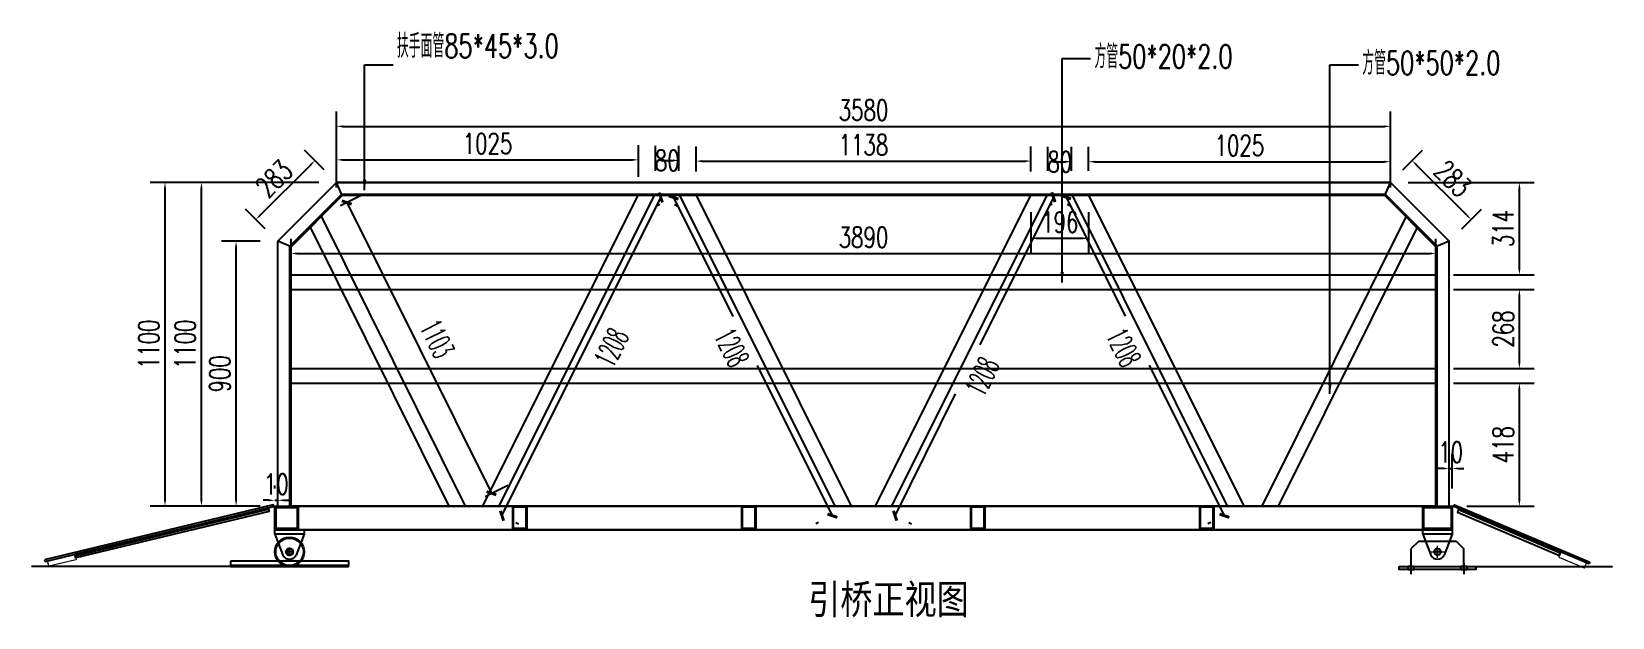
# Model space of a CAD drawing. Header units: millimetres. Extents: x -1612139 to -1305911, y 1242553 to 1536160.
# Drawn here: x -1552195 to -1546824, y 1246907 to 1248897 of the extents above; entities that cross this region are included whole.
import ezdxf

# ---------------------------------------------------------------- set-up
doc = ezdxf.new("R2010")
doc.units = ezdxf.units.MM
doc.header["$LTSCALE"] = 1000
for name, pattern in [('ACAD_ISO03W100', [30, 12, -18]), ('CENTER2', [28.575, 19.05, -3.175, 3.175, -3.175]), ('DASHED2', [0.375, 0.25, -0.125])]:
    doc.linetypes.add(name, pattern=pattern)
doc.layers.get('0').update_dxf_attribs({"linetype": 'CONTINUOUS'})
doc.layers.get('DEFPOINTS').update_dxf_attribs({"linetype": 'CONTINUOUS'})
doc.layers.add('0 [HR] Dim', color=6, linetype='CONTINUOUS', lineweight=13)
doc.layers.add('PUB_DIM', color=3, linetype='CONTINUOUS')
doc.styles.add('-宋体', font='', dxfattribs={"width": 0.8})
doc.styles.add('_TCH_DIM_T3', font='SIMPLEX.shx', dxfattribs={"width": 0.494118, "bigfont": 'GBCBIG.shx'})
doc.styles.add('AIRAL', font='arial.ttf')
doc.styles.add('STANDARD_T3', font='simplex.shx', dxfattribs={"width": 0.7, "bigfont": 'gbcbig.shx'})
doc.styles.get('-宋体').set_extended_font_data('SimSun')
doc.dimstyles.new('03', dxfattribs={"dimscale": 30, "dimtxt": 2.5, "dimasz": 1.2, "dimexe": 1, "dimexo": 1.5, "dimgap": 0.5, "dimtad": 1, "dimdec": 0, "dimzin": 1, "dimdsep": 46, "dimtxsty": 'AIRAL', "dimcen": 1.5, "dimclrd": 256, "dimclre": 256, "dimclrt": 7, "dimadec": 0, "dimazin": 0, "dimtfac": 1, "dimtdec": 0, "dimtix": 1, "dimtmove": 0, "dimatfit": 0, "dimfxl": 0, "dimlwd": -1, "dimlwe": -1, "dimarcsym": 0})
doc.dimstyles.new('_TCH_ARCH&&25', dxfattribs={"dimtxt": 74.375, "dimasz": 25, "dimexe": 62.5, "dimexo": 75, "dimgap": 31.5625, "dimtad": 1, "dimdec": 0, "dimzin": 0, "dimdsep": 46, "dimtxsty": '_TCH_DIM_T3', "dimblk": 'ARCHTICK', "dimcen": 0.09, "dimclrt": 7, "dimazin": 2, "dimtfac": 1, "dimtdec": 0, "dimtix": 1, "dimtmove": 2, "dimatfit": 3, "dimfxl": 0, "dimtolj": 1, "dimtzin": 0, "dimarcsym": 0})
doc.dimstyles.new('W&&20', dxfattribs={"dimtxt": 70, "dimasz": 20, "dimexe": 50, "dimexo": 60, "dimgap": 20, "dimtad": 1, "dimdec": 0, "dimzin": 0, "dimdsep": 46, "dimtxsty": 'STANDARD_T3', "dimcen": 0.09, "dimclrd": 1, "dimclre": 1, "dimclrt": 7, "dimazin": 2, "dimtfac": 1, "dimtdec": 0, "dimtix": 1, "dimtmove": 2, "dimatfit": 3, "dimfxl": 0, "dimtolj": 1, "dimtzin": 0, "dimarcsym": 0})

# ---------------------------------------------------------------- blocks, each defined once
blk = doc.blocks.new('滚轮支架 -left')
for p, q in [((-50, 10), (-22.4, 81)), ((50, 10), (22.4, 81))]:
    blk.add_line(p, q)
at = {"color": 3, "linetype": 'CENTER2'}
for p, q in [((-15, 70), (15, 70)), ((0, 85), (0, 55))]:
    blk.add_line(p, q, dxfattribs=at)
blk.add_lwpolyline([(-50, 10), (50, 10), (50, -5), (-50, -5)], close=True)
blk.add_circle((0, 70), 11)
blk.add_arc((0, 70), 25, 26.1956, 153.8044)
blk = doc.blocks.new('滚轮')
for radius in [50, 47, 12.2, 10.3]:
    blk.add_circle((0, 0), radius)
blk = doc.blocks.new('Hole -side1')
at = {"color": 3, "linetype": 'CENTER2'}
blk.add_line((-12.9, 0), (26.4, 0), dxfattribs=at)
at = {"linetype": 'DASHED2'}
blk.add_lwpolyline([(0, -11), (10, -11), (10, 11), (0, 11)], close=True, dxfattribs=at)
blk = doc.blocks.new('*D65')
at = {"color": 1, "lineweight": -2, "transparency": 16777216}
for p, q in [((-1551418.5, 1248184.5), (-1551550.2, 1248184.5)), ((-1551500.2, 1247304.5), (-1551500.2, 1248164.5)), ((-1551418.5, 1247284.5), (-1551550.2, 1247284.5))]:
    blk.add_line(p, q, dxfattribs=at)
at = {"color": 1, "transparency": 16777216}
for points in [[(-1551503.5, 1248164.5), (-1551496.8, 1248164.5), (-1551500.2, 1248184.5)], [(-1551503.5, 1247304.5), (-1551496.8, 1247304.5), (-1551500.2, 1247284.5)]]:
    blk.add_solid(points, dxfattribs=at)
at = {"layer": 'DEFPOINTS', "color": 0, "transparency": 16777216}
for p in [(-1551500.2, 1248184.5), (-1551358.5, 1248184.5), (-1551358.5, 1247284.5)]:
    blk.add_point(p, dxfattribs=at)
at = {"color": 7, "transparency": 16777216, "insert": (-1551555.2, 1247734.5), "char_height": 70, "attachment_point": 5, "rotation": 90, "style": 'STANDARD_T3'}
blk.add_mtext('\\A1;900', dxfattribs=at)
blk = doc.blocks.new('*D66')
at = {"color": 1, "lineweight": -2, "transparency": 16777216}
for p, q in [((-1551418.4, 1248272.7), (-1551246.7, 1248444.4)), ((-1551200.9, 1248426.9), (-1551267.9, 1248493.9)), ((-1551400.9, 1248226.9), (-1551467.9, 1248293.9))]:
    blk.add_line(p, q, dxfattribs=at)
at = {"color": 1, "transparency": 16777216}
for points in [[(-1551249.1, 1248446.8), (-1551244.4, 1248442.1), (-1551232.6, 1248458.6)], [(-1551420.8, 1248275.1), (-1551416.1, 1248270.3), (-1551432.6, 1248258.6)]]:
    blk.add_solid(points, dxfattribs=at)
at = {"layer": 'DEFPOINTS', "color": 0, "transparency": 16777216}
for p in [(-1551232.6, 1248458.6), (-1551158.5, 1248384.5), (-1551358.5, 1248184.5)]:
    blk.add_point(p, dxfattribs=at)
at = {"color": 7, "transparency": 16777216, "insert": (-1551371.5, 1248397.4), "char_height": 70, "attachment_point": 5, "rotation": 45, "style": 'STANDARD_T3'}
blk.add_mtext('\\A1;283', dxfattribs=at)
blk = doc.blocks.new('*D67')
at = {"color": 1, "lineweight": -2, "transparency": 16777216}
for p, q in [((-1547536.1, 1248426.9), (-1547469, 1248493.9)), ((-1547318.5, 1248272.7), (-1547490.3, 1248444.4)), ((-1547336.1, 1248226.9), (-1547269, 1248293.9))]:
    blk.add_line(p, q, dxfattribs=at)
at = {"color": 1, "transparency": 16777216}
for points in [[(-1547487.9, 1248446.8), (-1547492.6, 1248442.1), (-1547504.4, 1248458.6)], [(-1547316.2, 1248275.1), (-1547320.9, 1248270.3), (-1547304.4, 1248258.6)]]:
    blk.add_solid(points, dxfattribs=at)
at = {"layer": 'DEFPOINTS', "color": 0, "transparency": 16777216}
for p in [(-1547504.4, 1248458.6), (-1547578.5, 1248384.5), (-1547378.5, 1248184.5)]:
    blk.add_point(p, dxfattribs=at)
at = {"color": 7, "transparency": 16777216, "insert": (-1547365.5, 1248397.4), "char_height": 70, "attachment_point": 5, "rotation": 315, "style": 'STANDARD_T3'}
blk.add_mtext('\\A1;283', dxfattribs=at)
blk = doc.blocks.new('*D46')
at = {"color": 1, "lineweight": -2, "transparency": 16777216}
for p, q in [((-1551158.5, 1248366.7), (-1551158.5, 1248624.9)), ((-1547578.5, 1248366.7), (-1547578.5, 1248624.9)), ((-1551138.5, 1248574.9), (-1547598.5, 1248574.9))]:
    blk.add_line(p, q, dxfattribs=at)
at = {"color": 1, "transparency": 16777216}
for points in [[(-1551138.5, 1248578.2), (-1551138.5, 1248571.5), (-1551158.5, 1248574.9)], [(-1547598.5, 1248578.2), (-1547598.5, 1248571.5), (-1547578.5, 1248574.9)]]:
    blk.add_solid(points, dxfattribs=at)
at = {"layer": 'DEFPOINTS', "color": 0, "transparency": 16777216}
for p in [(-1547578.5, 1248574.9), (-1551158.5, 1248306.7), (-1547578.5, 1248306.7)]:
    blk.add_point(p, dxfattribs=at)
at = {"color": 7, "transparency": 16777216, "insert": (-1549368.5, 1248629.9), "char_height": 70, "attachment_point": 5, "style": 'STANDARD_T3'}
blk.add_mtext('\\A1;3580', dxfattribs=at)
blk = doc.blocks.new('*D68')
at = {"color": 1, "lineweight": -2, "transparency": 16777216}
for p, q in [((-1551218.5, 1248384.5), (-1551791.6, 1248384.5)), ((-1551741.6, 1247304.5), (-1551741.6, 1248364.5)), ((-1551428.5, 1247284.5), (-1551791.6, 1247284.5))]:
    blk.add_line(p, q, dxfattribs=at)
at = {"color": 1, "transparency": 16777216}
for points in [[(-1551744.9, 1248364.5), (-1551738.3, 1248364.5), (-1551741.6, 1248384.5)], [(-1551744.9, 1247304.5), (-1551738.3, 1247304.5), (-1551741.6, 1247284.5)]]:
    blk.add_solid(points, dxfattribs=at)
at = {"layer": 'DEFPOINTS', "color": 0, "transparency": 16777216}
for p in [(-1551741.6, 1248384.5), (-1551158.5, 1248384.5), (-1551368.5, 1247284.5)]:
    blk.add_point(p, dxfattribs=at)
at = {"color": 7, "transparency": 16777216, "insert": (-1551796.6, 1247834.5), "char_height": 70, "attachment_point": 5, "rotation": 90, "style": 'STANDARD_T3'}
blk.add_mtext('\\A1;1100', dxfattribs=at)
blk = doc.blocks.new('*D69')
at = {"color": 1, "lineweight": -2, "transparency": 16777216}
for p, q in [((-1551368.5, 1247344.5), (-1551368.5, 1247354.6)), ((-1551358.5, 1247344.5), (-1551358.5, 1247354.6)), ((-1551388.5, 1247304.6), (-1551408.5, 1247304.6)), ((-1551368.5, 1247304.6), (-1551358.5, 1247304.6)), ((-1551338.5, 1247304.6), (-1551318.5, 1247304.6))]:
    blk.add_line(p, q, dxfattribs=at)
at = {"color": 1, "transparency": 16777216}
for points in [[(-1551388.5, 1247307.9), (-1551388.5, 1247301.2), (-1551368.5, 1247304.6)], [(-1551338.5, 1247307.9), (-1551338.5, 1247301.2), (-1551358.5, 1247304.6)]]:
    blk.add_solid(points, dxfattribs=at)
at = {"layer": 'DEFPOINTS', "color": 0, "transparency": 16777216}
for p in [(-1551368.5, 1247284.5), (-1551358.5, 1247304.6), (-1551358.5, 1247284.5)]:
    blk.add_point(p, dxfattribs=at)
at = {"color": 7, "transparency": 16777216, "insert": (-1551363.5, 1247359.6), "char_height": 70, "attachment_point": 5, "style": 'STANDARD_T3'}
blk.add_mtext('\\A1;10', dxfattribs=at)
blk = doc.blocks.new('*D70')
at = {"color": 1, "lineweight": -2, "transparency": 16777216}
for p, q in [((-1547378.5, 1247444.5), (-1547378.5, 1247462.7)), ((-1547368.5, 1247344.5), (-1547368.5, 1247462.7)), ((-1547398.5, 1247412.7), (-1547418.5, 1247412.7)), ((-1547378.5, 1247412.7), (-1547368.5, 1247412.7)), ((-1547348.5, 1247412.7), (-1547328.5, 1247412.7))]:
    blk.add_line(p, q, dxfattribs=at)
at = {"color": 1, "transparency": 16777216}
for points in [[(-1547398.5, 1247416), (-1547398.5, 1247409.3), (-1547378.5, 1247412.7)], [(-1547348.5, 1247416), (-1547348.5, 1247409.3), (-1547368.5, 1247412.7)]]:
    blk.add_solid(points, dxfattribs=at)
at = {"layer": 'DEFPOINTS', "color": 0, "transparency": 16777216}
for p in [(-1547378.5, 1247384.5), (-1547368.5, 1247412.7), (-1547368.5, 1247284.5)]:
    blk.add_point(p, dxfattribs=at)
at = {"color": 7, "transparency": 16777216, "insert": (-1547373.5, 1247467.7), "char_height": 70, "attachment_point": 5, "style": 'STANDARD_T3'}
blk.add_mtext('\\A1;10', dxfattribs=at)
blk = doc.blocks.new('*D71')
at = {"color": 1, "lineweight": -2, "transparency": 16777216}
for p, q in [((-1547363.5, 1247702.5), (-1547090.3, 1247702.5)), ((-1547140.3, 1247304.5), (-1547140.3, 1247682.5)), ((-1547318.5, 1247284.5), (-1547090.3, 1247284.5))]:
    blk.add_line(p, q, dxfattribs=at)
at = {"color": 1, "transparency": 16777216}
for points in [[(-1547143.6, 1247682.5), (-1547137, 1247682.5), (-1547140.3, 1247702.5)], [(-1547143.6, 1247304.5), (-1547137, 1247304.5), (-1547140.3, 1247284.5)]]:
    blk.add_solid(points, dxfattribs=at)
at = {"layer": 'DEFPOINTS', "color": 0, "transparency": 16777216}
for p in [(-1547423.5, 1247702.5), (-1547140.3, 1247702.5), (-1547378.5, 1247284.5)]:
    blk.add_point(p, dxfattribs=at)
at = {"color": 7, "transparency": 16777216, "insert": (-1547195.3, 1247493.5), "char_height": 70, "attachment_point": 5, "rotation": 90, "style": 'STANDARD_T3'}
blk.add_mtext('\\A1;418', dxfattribs=at)
blk = doc.blocks.new('*D72')
at = {"color": 1, "lineweight": -2, "transparency": 16777216}
for p, q in [((-1547363.5, 1248020.5), (-1547090.3, 1248020.5)), ((-1547140.3, 1247772.5), (-1547140.3, 1248000.5)), ((-1547363.5, 1247752.5), (-1547090.3, 1247752.5))]:
    blk.add_line(p, q, dxfattribs=at)
at = {"color": 1, "transparency": 16777216}
for points in [[(-1547143.6, 1248000.5), (-1547137, 1248000.5), (-1547140.3, 1248020.5)], [(-1547143.6, 1247772.5), (-1547137, 1247772.5), (-1547140.3, 1247752.5)]]:
    blk.add_solid(points, dxfattribs=at)
at = {"layer": 'DEFPOINTS', "color": 0, "transparency": 16777216}
for p in [(-1547423.5, 1248020.5), (-1547140.3, 1248020.5), (-1547423.5, 1247752.5)]:
    blk.add_point(p, dxfattribs=at)
at = {"color": 7, "transparency": 16777216, "insert": (-1547195.3, 1247886.5), "char_height": 70, "attachment_point": 5, "rotation": 90, "style": 'STANDARD_T3'}
blk.add_mtext('\\A1;268', dxfattribs=at)
blk = doc.blocks.new('*D73')
at = {"color": 1, "lineweight": -2, "transparency": 16777216}
for p, q in [((-1547518.5, 1248384.5), (-1547090.3, 1248384.5)), ((-1547140.3, 1248090.5), (-1547140.3, 1248364.5)), ((-1547363.5, 1248070.5), (-1547090.3, 1248070.5))]:
    blk.add_line(p, q, dxfattribs=at)
at = {"color": 1, "transparency": 16777216}
for points in [[(-1547143.6, 1248364.5), (-1547137, 1248364.5), (-1547140.3, 1248384.5)], [(-1547143.6, 1248090.5), (-1547137, 1248090.5), (-1547140.3, 1248070.5)]]:
    blk.add_solid(points, dxfattribs=at)
at = {"layer": 'DEFPOINTS', "color": 0, "transparency": 16777216}
for p in [(-1547578.5, 1248384.5), (-1547140.3, 1248384.5), (-1547423.5, 1248070.5)]:
    blk.add_point(p, dxfattribs=at)
at = {"color": 7, "transparency": 16777216, "insert": (-1547195.3, 1248227.5), "char_height": 70, "attachment_point": 5, "rotation": 90, "style": 'STANDARD_T3'}
blk.add_mtext('\\A1;314', dxfattribs=at)
blk = doc.blocks.new('*D75')
at = {"color": 1, "lineweight": -2, "transparency": 16777216}
for p, q in [((-1551218.5, 1248384.5), (-1551667.8, 1248384.5)), ((-1551617.8, 1247304.5), (-1551617.8, 1248364.5)), ((-1551418.5, 1247284.5), (-1551667.8, 1247284.5))]:
    blk.add_line(p, q, dxfattribs=at)
at = {"color": 1, "transparency": 16777216}
for points in [[(-1551621.2, 1248364.5), (-1551614.5, 1248364.5), (-1551617.8, 1248384.5)], [(-1551621.2, 1247304.5), (-1551614.5, 1247304.5), (-1551617.8, 1247284.5)]]:
    blk.add_solid(points, dxfattribs=at)
at = {"layer": 'DEFPOINTS', "color": 0, "transparency": 16777216}
for p in [(-1551617.8, 1248384.5), (-1551158.5, 1248384.5), (-1551358.5, 1247284.5)]:
    blk.add_point(p, dxfattribs=at)
at = {"color": 7, "transparency": 16777216, "insert": (-1551672.8, 1247834.5), "char_height": 70, "attachment_point": 5, "rotation": 90, "style": 'STANDARD_T3'}
blk.add_mtext('\\A1;1100', dxfattribs=at)
blk = doc.blocks.new('*D80')
at = {"color": 1, "lineweight": -2, "transparency": 16777216}
for p, q in [((-1551158.5, 1248444.5), (-1551158.5, 1248511.1)), ((-1550133.3, 1248403.5), (-1550133.3, 1248511.1)), ((-1551138.5, 1248461.1), (-1550153.3, 1248461.1))]:
    blk.add_line(p, q, dxfattribs=at)
at = {"color": 1, "transparency": 16777216}
for points in [[(-1551138.5, 1248464.5), (-1551138.5, 1248457.8), (-1551158.5, 1248461.1)], [(-1550153.3, 1248464.5), (-1550153.3, 1248457.8), (-1550133.3, 1248461.1)]]:
    blk.add_solid(points, dxfattribs=at)
at = {"layer": 'DEFPOINTS', "color": 0, "transparency": 16777216}
for p in [(-1550133.3, 1248461.1), (-1551158.5, 1248384.5), (-1550133.3, 1248343.5)]:
    blk.add_point(p, dxfattribs=at)
at = {"color": 7, "transparency": 16777216, "insert": (-1550645.9, 1248516.1), "char_height": 70, "attachment_point": 5, "style": 'STANDARD_T3'}
blk.add_mtext('\\A1;1025', dxfattribs=at)
blk = doc.blocks.new('*D54')
at = {"color": 1, "lineweight": -2, "transparency": 16777216}
for p, q in [((-1550075.4, 1248423.8), (-1550075.4, 1248509.2)), ((-1549995.4, 1248423.8), (-1549995.4, 1248509.2)), ((-1550055.4, 1248459.2), (-1550015.4, 1248459.2))]:
    blk.add_line(p, q, dxfattribs=at)
at = {"color": 1, "transparency": 16777216}
for points in [[(-1550055.4, 1248462.5), (-1550055.4, 1248455.8), (-1550075.4, 1248459.2)], [(-1550015.4, 1248462.5), (-1550015.4, 1248455.8), (-1549995.4, 1248459.2)]]:
    blk.add_solid(points, dxfattribs=at)
at = {"layer": 'DEFPOINTS', "color": 0, "transparency": 16777216}
for p in [(-1549995.4, 1248459.2), (-1550075.4, 1248363.8), (-1549995.4, 1248363.8)]:
    blk.add_point(p, dxfattribs=at)
at = {"color": 7, "transparency": 16777216, "insert": (-1550035.4, 1248459.2), "char_height": 70, "attachment_point": 5, "style": 'STANDARD_T3'}
blk.add_mtext('\\A1;80', dxfattribs=at)
blk = doc.blocks.new('*D55')
at = {"color": 1, "lineweight": -2, "transparency": 16777216}
for p, q in [((-1549937.5, 1248421), (-1549937.5, 1248506.9)), ((-1548799.6, 1248421), (-1548799.6, 1248506.9)), ((-1549917.5, 1248456.9), (-1548819.6, 1248456.9))]:
    blk.add_line(p, q, dxfattribs=at)
at = {"color": 1, "transparency": 16777216}
for points in [[(-1549917.5, 1248460.3), (-1549917.5, 1248453.6), (-1549937.5, 1248456.9)], [(-1548819.6, 1248460.3), (-1548819.6, 1248453.6), (-1548799.6, 1248456.9)]]:
    blk.add_solid(points, dxfattribs=at)
at = {"layer": 'DEFPOINTS', "color": 0, "transparency": 16777216}
for p in [(-1548799.6, 1248456.9), (-1549937.5, 1248361), (-1548799.6, 1248361)]:
    blk.add_point(p, dxfattribs=at)
at = {"color": 7, "transparency": 16777216, "insert": (-1549368.6, 1248511.9), "char_height": 70, "attachment_point": 5, "style": 'STANDARD_T3'}
blk.add_mtext('\\A1;1138', dxfattribs=at)
blk = doc.blocks.new('*D56')
at = {"color": 1, "lineweight": -2, "transparency": 16777216}
for p, q in [((-1548741.7, 1248424.2), (-1548741.7, 1248504.8)), ((-1548661.7, 1248424.2), (-1548661.7, 1248504.8)), ((-1548721.7, 1248454.8), (-1548681.7, 1248454.8))]:
    blk.add_line(p, q, dxfattribs=at)
at = {"color": 1, "transparency": 16777216}
for points in [[(-1548721.7, 1248458.2), (-1548721.7, 1248451.5), (-1548741.7, 1248454.8)], [(-1548681.7, 1248458.2), (-1548681.7, 1248451.5), (-1548661.7, 1248454.8)]]:
    blk.add_solid(points, dxfattribs=at)
at = {"layer": 'DEFPOINTS', "color": 0, "transparency": 16777216}
for p in [(-1548661.7, 1248454.8), (-1548741.7, 1248364.2), (-1548661.7, 1248364.2)]:
    blk.add_point(p, dxfattribs=at)
at = {"color": 7, "transparency": 16777216, "insert": (-1548701.7, 1248454.8), "char_height": 70, "attachment_point": 5, "style": 'STANDARD_T3'}
blk.add_mtext('\\A1;80', dxfattribs=at)
blk = doc.blocks.new('*D57')
at = {"color": 1, "lineweight": -2, "transparency": 16777216}
for p, q in [((-1548603.9, 1248424.2), (-1548603.9, 1248504.8)), ((-1547578.5, 1248465.2), (-1547578.5, 1248504.8)), ((-1548583.9, 1248454.8), (-1547598.5, 1248454.8))]:
    blk.add_line(p, q, dxfattribs=at)
at = {"color": 1, "transparency": 16777216}
for points in [[(-1548583.9, 1248458.2), (-1548583.9, 1248451.5), (-1548603.9, 1248454.8)], [(-1547598.5, 1248458.2), (-1547598.5, 1248451.5), (-1547578.5, 1248454.8)]]:
    blk.add_solid(points, dxfattribs=at)
at = {"layer": 'DEFPOINTS', "color": 0, "transparency": 16777216}
for p in [(-1547578.5, 1248454.8), (-1547578.5, 1248405.2), (-1548603.9, 1248364.2)]:
    blk.add_point(p, dxfattribs=at)
at = {"color": 7, "transparency": 16777216, "insert": (-1548091.2, 1248509.8), "char_height": 70, "attachment_point": 5, "style": 'STANDARD_T3'}
blk.add_mtext('\\A1;1025', dxfattribs=at)
blk = doc.blocks.new('220')
at = {"color": 7}
for points in [[(114346.7, -77376.5), (114396.7, -77376.5), (114396.7, -77298.5), (114346.7, -77298.5)], [(114349.7, -77373.5), (114393.7, -77373.5), (114393.7, -77301.5), (114349.7, -77301.5)]]:
    blk.add_lwpolyline(points, close=True, dxfattribs=at)
blk = doc.blocks.new('*D63')
at = {"color": 1, "lineweight": -2, "transparency": 16777216}
for p, q in [((-1548799.6, 1248283.5), (-1548799.6, 1248144.6)), ((-1548603.9, 1248283.5), (-1548603.9, 1248144.6)), ((-1548779.6, 1248194.6), (-1548623.9, 1248194.6))]:
    blk.add_line(p, q, dxfattribs=at)
at = {"color": 1, "transparency": 16777216}
for points in [[(-1548779.6, 1248198), (-1548779.6, 1248191.3), (-1548799.6, 1248194.6)], [(-1548623.9, 1248198), (-1548623.9, 1248191.3), (-1548603.9, 1248194.6)]]:
    blk.add_solid(points, dxfattribs=at)
at = {"layer": 'DEFPOINTS', "color": 0, "transparency": 16777216}
for p in [(-1548799.6, 1248343.5), (-1548603.9, 1248343.5), (-1548603.9, 1248194.6)]:
    blk.add_point(p, dxfattribs=at)
at = {"color": 7, "transparency": 16777216, "insert": (-1548701.7, 1248249.6), "char_height": 70, "attachment_point": 5, "style": 'STANDARD_T3'}
blk.add_mtext('\\A1;196', dxfattribs=at)
blk = doc.blocks.new('*D82')
at = {"color": 1, "lineweight": -2, "transparency": 16777216}
for p, q in [((-1551313.5, 1248130.5), (-1551313.5, 1248193)), ((-1547423.5, 1248130.5), (-1547423.5, 1248193)), ((-1551293.5, 1248143), (-1547443.5, 1248143))]:
    blk.add_line(p, q, dxfattribs=at)
at = {"color": 1, "transparency": 16777216}
for points in [[(-1551293.5, 1248146.3), (-1551293.5, 1248139.7), (-1551313.5, 1248143)], [(-1547443.5, 1248146.3), (-1547443.5, 1248139.7), (-1547423.5, 1248143)]]:
    blk.add_solid(points, dxfattribs=at)
at = {"layer": 'DEFPOINTS', "color": 0, "transparency": 16777216}
for p in [(-1547423.5, 1248143), (-1551313.5, 1248070.5), (-1547423.5, 1248070.5)]:
    blk.add_point(p, dxfattribs=at)
at = {"color": 7, "transparency": 16777216, "insert": (-1549368.5, 1248198), "char_height": 70, "attachment_point": 5, "style": 'STANDARD_T3'}
blk.add_mtext('\\A1;3890', dxfattribs=at)
blk = doc.blocks.new('_ARCHTICK')
at = {"color": 0, "linetype": 'ByBlock', "const_width": 0.4}
blk.add_lwpolyline([(-0.5, -0.5), (0.5, 0.5)], dxfattribs=at)
blk = doc.blocks.new('*D86')
at = {"layer": 'DEFPOINTS', "color": 0, "transparency": 16777216}
for p in [(-1548660, 1248344.3), (-1548121.8, 1247262.3), (-1548142.1, 1247252.1)]:
    blk.add_point(p, dxfattribs=at)
at = {"layer": 'PUB_DIM', "color": 0, "lineweight": -2, "transparency": 16777216}
for p, q in [((-1548727.1, 1248310.9), (-1548736.3, 1248306.4)), ((-1548680.3, 1248334.2), (-1548479.3, 1247930.1)), ((-1548142.1, 1247252.1), (-1548396.7, 1247763.9)), ((-1548188.9, 1247228.9), (-1548198.1, 1247224.3))]:
    blk.add_line(p, q, dxfattribs=at)
at = {"layer": 'PUB_DIM', "color": 0, "lineweight": -2, "transparency": 16777216, "xscale": 25, "yscale": 25, "zscale": 25}
for p, rotation in [((-1548680.3, 1248334.2), 116.4446359146215), ((-1548142.1, 1247252.1), 296.4446359146215)]:
    blk.add_blockref('_ARCHTICK', p, dxfattribs=dict(at, rotation=rotation))
at = {"layer": 'PUB_DIM', "color": 7, "transparency": 16777216, "insert": (-1548484.7, 1247823.8), "char_height": 74.38, "attachment_point": 5, "rotation": 296.4446, "style": '_TCH_DIM_T3'}
blk.add_mtext('\\A1;1208', dxfattribs=at)
blk = doc.blocks.new('*D87')
at = {"layer": 'DEFPOINTS', "color": 0, "transparency": 16777216}
for p in [(-1548743.5, 1248344.3), (-1548723.1, 1248334.2), (-1549281.7, 1247262.3)]:
    blk.add_point(p, dxfattribs=at)
at = {"layer": 'PUB_DIM', "color": 0, "lineweight": -2, "transparency": 16777216}
for p, q in [((-1548723.1, 1248334.2), (-1548972.8, 1247832.3)), ((-1548676.3, 1248310.9), (-1548667.2, 1248306.4)), ((-1549261.3, 1247252.1), (-1549055.4, 1247666.1)), ((-1549214.5, 1247228.9), (-1549205.4, 1247224.3))]:
    blk.add_line(p, q, dxfattribs=at)
at = {"layer": 'PUB_DIM', "color": 0, "lineweight": -2, "transparency": 16777216, "xscale": 25, "yscale": 25, "zscale": 25}
for p, rotation in [((-1548723.1, 1248334.2), 63.55536408537847), ((-1549261.3, 1247252.1), 243.5553640853785)]:
    blk.add_blockref('_ARCHTICK', p, dxfattribs=dict(at, rotation=rotation))
at = {"layer": 'PUB_DIM', "color": 7, "transparency": 16777216, "insert": (-1548965.4, 1247725), "char_height": 74.38, "attachment_point": 5, "rotation": 63.5554, "style": '_TCH_DIM_T3'}
blk.add_mtext('\\A1;1208', dxfattribs=at)
blk = doc.blocks.new('*D88')
at = {"layer": 'DEFPOINTS', "color": 0, "transparency": 16777216}
for p in [(-1549993.4, 1248343.5), (-1549453.8, 1247262.1), (-1549474.1, 1247252)]:
    blk.add_point(p, dxfattribs=at)
at = {"layer": 'PUB_DIM', "color": 0, "lineweight": -2, "transparency": 16777216}
for p, q in [((-1550060.5, 1248310), (-1550069.7, 1248305.4)), ((-1550013.8, 1248333.3), (-1549812, 1247929.1)), ((-1549474.1, 1247252), (-1549729.1, 1247763)), ((-1549520.9, 1247228.7), (-1549530.1, 1247224.1))]:
    blk.add_line(p, q, dxfattribs=at)
at = {"layer": 'PUB_DIM', "color": 0, "lineweight": -2, "transparency": 16777216, "xscale": 25, "yscale": 25, "zscale": 25}
for p, rotation in [((-1550013.8, 1248333.3), 116.5211353453974), ((-1549474.1, 1247252), 296.5211353453975)]:
    blk.add_blockref('_ARCHTICK', p, dxfattribs=dict(at, rotation=rotation))
at = {"layer": 'PUB_DIM', "color": 7, "transparency": 16777216, "insert": (-1549816, 1247823.4), "char_height": 74.38, "attachment_point": 5, "rotation": 296.5211, "style": '_TCH_DIM_T3'}
blk.add_mtext('\\A1;1208', dxfattribs=at)
blk = doc.blocks.new('*D89')
at = {"layer": 'DEFPOINTS', "color": 0, "transparency": 16777216}
for p in [(-1550077.4, 1248343.5), (-1550057.1, 1248333.3), (-1550617, 1247262.1)]:
    blk.add_point(p, dxfattribs=at)
at = {"layer": 'PUB_DIM', "color": 0, "lineweight": -2, "transparency": 16777216}
for p, q in [((-1550596.7, 1247252), (-1550057.1, 1248333.3)), ((-1550010.3, 1248310), (-1550001.1, 1248305.4)), ((-1550549.9, 1247228.7), (-1550540.8, 1247224.1))]:
    blk.add_line(p, q, dxfattribs=at)
at = {"layer": 'PUB_DIM', "color": 0, "lineweight": -2, "transparency": 16777216, "xscale": 25, "yscale": 25, "zscale": 25}
for p, rotation in [((-1550057.1, 1248333.3), 63.4788646546026), ((-1550596.7, 1247252), 243.4788646546026)]:
    blk.add_blockref('_ARCHTICK', p, dxfattribs=dict(at, rotation=rotation))
at = {"layer": 'PUB_DIM', "color": 7, "transparency": 16777216, "insert": (-1550224.8, 1247823.4), "char_height": 74.38, "attachment_point": 5, "rotation": 63.4789, "style": '_TCH_DIM_T3'}
blk.add_mtext('\\A1;1208', dxfattribs=at)
blk = doc.blocks.new('*D90')
at = {"layer": 'DEFPOINTS', "color": 0, "transparency": 16777216}
for p in [(-1551212.7, 1248272.2), (-1550632.6, 1247328.6), (-1550721.3, 1247284.5)]:
    blk.add_point(p, dxfattribs=at)
at = {"layer": 'PUB_DIM', "color": 0, "lineweight": -2, "transparency": 16777216}
for p, q in [((-1551145.6, 1248305.6), (-1551068.1, 1248344.2)), ((-1551124.1, 1248316.3), (-1550632.6, 1247328.6)), ((-1550654.1, 1247317.9), (-1550576.7, 1247356.4))]:
    blk.add_line(p, q, dxfattribs=at)
at = {"layer": 'PUB_DIM', "color": 0, "lineweight": -2, "transparency": 16777216, "xscale": 25, "yscale": 25, "zscale": 25}
for p, rotation in [((-1551124.1, 1248316.3), 116.4524517137705), ((-1550632.6, 1247328.6), 296.4524517137705)]:
    blk.add_blockref('_ARCHTICK', p, dxfattribs=dict(at, rotation=rotation))
at = {"layer": 'PUB_DIM', "color": 7, "transparency": 16777216, "insert": (-1550816.8, 1247853.1), "char_height": 74.38, "attachment_point": 5, "rotation": 296.4525, "style": '_TCH_DIM_T3'}
blk.add_mtext('\\A1;1103', dxfattribs=at)

msp = doc.modelspace()

# ---------------------------------------------------------------- linework, layer by layer
at = {"color": 3}
for p, q in [((-1551358.5, 1248184.5), (-1551158.5, 1248384.5)), ((-1551313.5, 1248165.8), (-1551139.8, 1248339.5)), ((-1551158.5, 1248384.5), (-1547578.5, 1248384.5)), ((-1547578.5, 1248384.5), (-1551158.5, 1248384.5)), ((-1551139.8, 1248339.5), (-1551158.5, 1248384.5)), ((-1547597.1, 1248339.5), (-1551139.8, 1248339.5)), ((-1547597.1, 1248339.5), (-1547578.5, 1248384.5)), ((-1547597.1, 1248339.5), (-1547423.5, 1248165.8)), ((-1547578.5, 1248384.5), (-1547378.5, 1248184.5)), ((-1551358.5, 1247284.5), (-1551358.5, 1248184.5)), ((-1551313.5, 1248165.8), (-1551358.5, 1248184.5)), ((-1547378.5, 1247284.5), (-1547378.5, 1248184.5)), ((-1551313.5, 1247284.5), (-1551313.5, 1248165.8)), ((-1547423.5, 1247284.5), (-1547423.5, 1248165.8)), ((-1551368.5, 1247284.5), (-1547368.5, 1247284.5)), ((-1551368.5, 1247204.5), (-1551368.5, 1247284.5)), ((-1551368.5, 1247204.5), (-1551368.5, 1247284.5)), ((-1547368.5, 1247204.5), (-1547368.5, 1247284.5)), ((-1547368.5, 1247204.5), (-1547368.5, 1247255.5)), ((-1551368.5, 1247204.5), (-1547368.5, 1247204.5))]:
    msp.add_line(p, q, dxfattribs=at)
at = {"color": 3, "linetype": 'ACAD_ISO03W100'}
for p, q in [((-1551316.3, 1248168.7), (-1551141.5, 1248343.5)), ((-1547595.5, 1248343.5), (-1551141.5, 1248343.5)), ((-1547595.5, 1248343.5), (-1547419.5, 1248167.5)), ((-1551317.5, 1247284.5), (-1551317.5, 1248166.7)), ((-1547419.5, 1247284.5), (-1547419.5, 1248167.5))]:
    msp.add_line(p, q, dxfattribs=at)
at = {"color": 2}
for p, q in [((-1550661.7, 1247284.5), (-1550133.3, 1248343.5)), ((-1550605.9, 1247284.5), (-1550077.4, 1248343.5)), ((-1550075.4, 1248343.5), (-1550133.3, 1248343.5)), ((-1549995.4, 1248343.5), (-1549937.5, 1248343.5)), ((-1549464.9, 1247284.5), (-1549993.4, 1248343.5)), ((-1549409.1, 1247284.5), (-1549937.5, 1248343.5)), ((-1549327.9, 1247284.5), (-1548799.4, 1248343.5)), ((-1549272, 1247284.5), (-1548743.5, 1248343.5)), ((-1548131.4, 1247284.5), (-1548659.9, 1248343.5)), ((-1548075.6, 1247284.5), (-1548604, 1248343.5)), ((-1551250, 1248234.9), (-1550777.1, 1247284.5)), ((-1551212.7, 1248272.2), (-1550721.3, 1247284.5)), ((-1547524.2, 1248272.2), (-1548015.7, 1247284.5)), ((-1547486.9, 1248234.9), (-1547959.8, 1247284.5)), ((-1547487.5, 1248235.5), (-1547524.2, 1248272.2))]:
    msp.add_line(p, q, dxfattribs=at)
at = {"color": 4}
msp.add_line((-1547378.5, 1248184.5), (-1547423.5, 1248165.8), dxfattribs=at)
at = {"color": 3, "lineweight": 5}
for p, q in [((-1547378.5, 1247284.5), (-1547378.5, 1248184.5)), ((-1551368.5, 1247204.5), (-1551368.5, 1247284.5)), ((-1551368.5, 1247224.5), (-1551368.5, 1247284.5)), ((-1551368.5, 1247224.5), (-1551368.5, 1247284.5)), ((-1551368.5, 1247204.5), (-1551368.5, 1247284.5)), ((-1551368.5, 1247224.5), (-1551368.5, 1247284.5)), ((-1551368.5, 1247224.5), (-1551368.5, 1247284.5)), ((-1547468.5, 1247204.5), (-1547468.5, 1247284.5)), ((-1547368.5, 1247224.5), (-1547368.5, 1247284.5)), ((-1547368.5, 1247204.5), (-1547368.5, 1247284.5)), ((-1551368.5, 1247204.5), (-1547368.5, 1247204.5))]:
    msp.add_line(p, q, dxfattribs=at)
at = {"color": 0}
for p, q in [((-1551313.5, 1248070.5), (-1547423.5, 1248070.5)), ((-1551313.5, 1248020.5), (-1547423.5, 1248020.5)), ((-1551313.5, 1247752.5), (-1547423.5, 1247752.5)), ((-1551313.5, 1247702.5), (-1547423.5, 1247702.5)), ((-1551318.5, 1247079.2), (-1552194.8, 1247079.2))]:
    msp.add_line(p, q, dxfattribs=at)
at = {"color": 1}
for p, q in [((-1551313.5, 1247284.5), (-1551313.5, 1247334.9)), ((-1547423.5, 1247334.9), (-1547423.5, 1247284.5)), ((-1551368.5, 1247284.5), (-1551368.5, 1247284.5)), ((-1551368.5, 1247284.5), (-1551368.5, 1247284.5)), ((-1547423.5, 1247284.5), (-1551313.5, 1247284.5)), ((-1547369.3, 1247283.9), (-1547369.3, 1247283.9)), ((-1547369.3, 1247283.9), (-1547369.3, 1247283.9))]:
    msp.add_line(p, q, dxfattribs=at)
for p, q in [((-1547353.5, 1247164.5), (-1547483.5, 1247164.5)), ((-1547353.5, 1247164.5), (-1547483.5, 1247164.5)), ((-1547508.5, 1247139.5), (-1547508.5, 1247079.5)), ((-1547508.5, 1247139.5), (-1547508.5, 1247079.5)), ((-1547328.5, 1247079.5), (-1547328.5, 1247139.5)), ((-1547328.5, 1247079.5), (-1547328.5, 1247139.5)), ((-1547508.5, 1247079.5), (-1547328.5, 1247079.5)), ((-1547508.5, 1247079.5), (-1547328.5, 1247079.5))]:
    msp.add_line(p, q)
for points in [[(-1552150.6, 1247102.8), (-1552149.4, 1247098, 0.414214), (-1552148.2, 1247097.2), (-1551372.7, 1247283.4, 0.416514), (-1551372, 1247284.6), (-1551372.9, 1247288.5, 0.411917), (-1551374.1, 1247289.2)], [(-1546902, 1247092.5), (-1546903.1, 1247089.7, -0.414214), (-1546904.5, 1247089.2), (-1547362.5, 1247283.6, -0.416514), (-1547363, 1247284.9), (-1547361.4, 1247288.6, -0.411917), (-1547360.1, 1247289.1), (-1546903, 1247095.1, -0.414214)]]:
    msp.add_lwpolyline(points, format="xyb", close=True)
for points in [[(-1552048.1, 1247121.3), (-1551390.8, 1247279.1), (-1551387.7, 1247266.4), (-1552045.1, 1247108.6)], [(-1546999.3, 1247129.5), (-1547345.4, 1247276.4), (-1547350.5, 1247264.4), (-1547004.3, 1247117.5)], [(-1551518.5, 1247099.5), (-1551118.5, 1247099.5), (-1551118.5, 1247083.2), (-1551518.5, 1247083.2)], [(-1551518.5, 1247099.5), (-1551118.5, 1247099.5), (-1551118.5, 1247083.2), (-1551518.5, 1247083.2)], [(-1551518.5, 1247099.5), (-1551118.5, 1247099.5), (-1551118.5, 1247083.2), (-1551518.5, 1247083.2)], [(-1551518.5, 1247079.2), (-1551118.5, 1247079.2), (-1551118.5, 1247083.2), (-1551518.5, 1247083.2)], [(-1551518.5, 1247079.2), (-1551118.5, 1247079.2), (-1551118.5, 1247083.2), (-1551518.5, 1247083.2)], [(-1551518.5, 1247079.2), (-1551118.5, 1247079.2), (-1551118.5, 1247083.2), (-1551518.5, 1247083.2)], [(-1547548.5, 1247079.5), (-1547288.5, 1247079.5), (-1547288.5, 1247069.5), (-1547548.5, 1247069.5)], [(-1547548.5, 1247079.5), (-1547288.5, 1247079.5), (-1547288.5, 1247069.5), (-1547548.5, 1247069.5)]]:
    msp.add_lwpolyline(points, close=True)
for points in [[(-1552046.9, 1247116.4), (-1551389.6, 1247274.2)], [(-1547001.2, 1247124.9), (-1547347.3, 1247271.8)], [(-1547483.5, 1247164.5), (-1547508.5, 1247139.5)], [(-1547483.5, 1247164.5), (-1547508.5, 1247139.5)], [(-1547353.5, 1247164.5), (-1547328.5, 1247139.5)], [(-1547353.5, 1247164.5), (-1547328.5, 1247139.5)], [(-1547288.5, 1247079.5), (-1546824.2, 1247079.5)]]:
    msp.add_lwpolyline(points)
at = {"color": 3}
for points in [[(-1551368.5, 1247284.5), (-1547368.5, 1247284.5), (-1547368.5, 1247204.5), (-1551368.5, 1247204.5)], [(-1551364.5, 1247280.5), (-1551292.5, 1247280.5), (-1551292.5, 1247208.5), (-1551364.5, 1247208.5)], [(-1551364.5, 1247280.5), (-1551292.5, 1247280.5), (-1551292.5, 1247208.5), (-1551364.5, 1247208.5)], [(-1547468.5, 1247284.5), (-1547368.5, 1247284.5), (-1547368.5, 1247204.5), (-1547468.5, 1247204.5)], [(-1547464.5, 1247280.5), (-1547372.5, 1247280.5), (-1547372.5, 1247208.5), (-1547464.5, 1247208.5)]]:
    msp.add_lwpolyline(points, close=True, dxfattribs=at)
at = {"color": 3, "lineweight": 5}
for points in [[(-1551368.5, 1247284.5), (-1551288.5, 1247284.5), (-1551288.5, 1247204.5), (-1551368.5, 1247204.5)], [(-1551364.5, 1247280.5), (-1551292.5, 1247280.5), (-1551292.5, 1247208.5), (-1551364.5, 1247208.5)], [(-1551364.5, 1247280.5), (-1551292.5, 1247280.5), (-1551292.5, 1247208.5), (-1551364.5, 1247208.5)], [(-1547368.5, 1247284.5), (-1547468.5, 1247284.5), (-1547468.5, 1247204.5), (-1547368.5, 1247204.5)], [(-1547372.5, 1247280.5), (-1547464.5, 1247280.5), (-1547464.5, 1247208.5), (-1547372.5, 1247208.5)]]:
    msp.add_lwpolyline(points, close=True, dxfattribs=at)
at = {"lineweight": 5}
for points in [[(-1552048.1, 1247121.3), (-1552043.9, 1247103.7, -0.414214), (-1552044.6, 1247102.5), (-1552135, 1247080.8, -0.414214), (-1552136.2, 1247081.5), (-1552140.5, 1247099.1)], [(-1546999.3, 1247129.5), (-1547006.3, 1247112.8, 0.414214), (-1547005.8, 1247111.5), (-1546920.2, 1247075.2, 0.414214), (-1546918.9, 1247075.7), (-1546911.8, 1247092.3)]]:
    msp.add_lwpolyline(points, format="xyb", dxfattribs=at)
at = {"layer": '0 [HR] Dim', "color": 3, "linetype": 'CENTER2'}
for p, q in [((-1547446.5, 1247129.5), (-1547390.5, 1247129.5)), ((-1547446.5, 1247129.5), (-1547390.5, 1247129.5)), ((-1547418.5, 1247109.5), (-1547418.5, 1247149.5)), ((-1547418.5, 1247109.5), (-1547418.5, 1247149.5))]:
    msp.add_line(p, q, dxfattribs=at)

# ---------------------------------------------------------------- block references
at = {"color": 7}
for p in [(-1664907.9, 1324582.9), (-1664129.9, 1324582.9), (-1663351.9, 1324582.9), (-1662573.9, 1324582.9)]:
    msp.add_blockref('220', p, dxfattribs=at)
for name, p, rotation in [('滚轮支架 -left', (-1551318.5, 1247199.5), 180), ('滚轮支架 -left', (-1551318.5, 1247199.5), 180), ('滚轮支架 -left', (-1551318.5, 1247199.5), 180), ('滚轮支架 -left', (-1551318.5, 1247199.5), 180), ('滚轮支架 -left', (-1551318.5, 1247199.5), 180), ('滚轮支架 -left', (-1551318.5, 1247199.5), 180), ('滚轮支架 -left', (-1547418.5, 1247199.5), 180), ('滚轮支架 -left', (-1547418.5, 1247199.5), 180), ('Hole -side1', (-1547508.5, 1247079.5), 270), ('Hole -side1', (-1547508.5, 1247079.5), 270), ('Hole -side1', (-1547328.5, 1247079.5), 270), ('Hole -side1', (-1547328.5, 1247079.5), 270)]:
    msp.add_blockref(name, p, dxfattribs=dict(rotation=rotation))
msp.add_blockref('滚轮', (-1551318.5, 1247129.5))
msp.add_blockref('滚轮', (-1551318.5, 1247129.5))
msp.add_blockref('滚轮', (-1551318.5, 1247129.5))

# ---------------------------------------------------------------- texts
at = {"color": 4, "char_height": 80, "width": 669.938, "attachment_point": 1, "style": 'STANDARD_T3'}
for s, insert in [('{\\C256;扶手面管85*45*3.0}', (-1550953.9, 1248888)), ('{\\C256;方管50*20*2.0}', (-1548583.9, 1248852.2)), ('{\\C256;方管50*50*2.0}', (-1547674, 1248830.1))]:
    msp.add_mtext(s, dxfattribs=dict(at, insert=insert))
at = {"lineweight": 5, "insert": (-1549556.3, 1247018.4), "char_height": 100, "attachment_point": 1, "style": '-宋体'}
msp.add_mtext_dynamic_manual_height_columns('引桥正视图', width=810.885, gutter_width=25, heights=[0], dxfattribs=at)

# ---------------------------------------------------------------- dimensions: what is measured, and where the dimension line sits
at = {"color": 0}
for base, p1, p2, picture, middle in [((-1547578.5, 1248574.9), (-1551158.5, 1248306.7), (-1547578.5, 1248306.7), '*D46', (-1549368.5, 1248629.9)), ((-1550133.3, 1248461.1), (-1551158.5, 1248384.5), (-1550133.3, 1248343.5), '*D80', (-1550645.9, 1248516.1)), ((-1548799.6, 1248456.9), (-1549937.5, 1248361), (-1548799.6, 1248361), '*D55', (-1549368.6, 1248511.9)), ((-1547578.5, 1248454.8), (-1548603.9, 1248364.2), (-1547578.5, 1248405.2), '*D57', (-1548091.2, 1248509.8)), ((-1548603.9, 1248194.6), (-1548799.6, 1248343.5), (-1548603.9, 1248343.5), '*D63', (-1548701.7, 1248249.6)), ((-1547368.5, 1247412.7), (-1547378.5, 1247384.5), (-1547368.5, 1247284.5), '*D70', (-1547373.5, 1247467.7)), ((-1551358.5, 1247304.6), (-1551368.5, 1247284.5), (-1551358.5, 1247284.5), '*D69', (-1551363.5, 1247359.6))]:
    dim = msp.add_linear_dim(base=base, p1=p1, p2=p2, dimstyle='W&&20', dxfattribs=at)
    dim.commit()
    dim.dimension.update_dxf_attribs({"geometry": picture, "text_midpoint": middle})
for base, p1, p2, picture, middle in [((-1549995.4, 1248459.2), (-1550075.4, 1248363.8), (-1549995.4, 1248363.8), '*D54', (-1550035.4, 1248459.2)), ((-1548661.7, 1248454.8), (-1548741.7, 1248364.2), (-1548661.7, 1248364.2), '*D56', (-1548701.7, 1248454.8))]:
    dim = msp.add_linear_dim(base=base, p1=p1, p2=p2, dimstyle='W&&20', dxfattribs=at)
    dim.commit()
    dim.dimension.update_dxf_attribs({"geometry": picture, "text_midpoint": middle, "dimtype": 128})
for p1, p2, distance, picture, middle in [((-1551358.5, 1248184.5), (-1551158.5, 1248384.5), 104.8, '*D66', (-1551371.5, 1248397.4)), ((-1547378.5, 1248184.5), (-1547578.5, 1248384.5), -104.8, '*D67', (-1547365.5, 1248397.4))]:
    dim = msp.add_aligned_dim(p1=p1, p2=p2, distance=distance, dimstyle='W&&20', dxfattribs=at)
    dim.commit()
    dim.dimension.update_dxf_attribs({"geometry": picture, "text_midpoint": middle})
for base, p1, p2, picture, middle in [((-1551741.6, 1248384.5), (-1551368.5, 1247284.5), (-1551158.5, 1248384.5), '*D68', (-1551796.6, 1247834.5)), ((-1551617.8, 1248384.5), (-1551358.5, 1247284.5), (-1551158.5, 1248384.5), '*D75', (-1551672.8, 1247834.5)), ((-1547140.3, 1248384.5), (-1547423.5, 1248070.5), (-1547578.5, 1248384.5), '*D73', (-1547195.3, 1248227.5)), ((-1551500.2, 1248184.5), (-1551358.5, 1247284.5), (-1551358.5, 1248184.5), '*D65', (-1551555.2, 1247734.5)), ((-1547140.3, 1248020.5), (-1547423.5, 1247752.5), (-1547423.5, 1248020.5), '*D72', (-1547195.3, 1247886.5)), ((-1547140.3, 1247702.5), (-1547378.5, 1247284.5), (-1547423.5, 1247702.5), '*D71', (-1547195.3, 1247493.5))]:
    dim = msp.add_linear_dim(base=base, p1=p1, p2=p2, angle=90, dimstyle='W&&20', dxfattribs=at)
    dim.commit()
    dim.dimension.update_dxf_attribs({"geometry": picture, "text_midpoint": middle})
dim = msp.add_aligned_dim(p1=(-1551313.5, 1248070.5), p2=(-1547423.5, 1248070.5), distance=72.5, dimstyle='W&&20')
dim.commit()
dim.dimension.update_dxf_attribs({"geometry": '*D82', "text_midpoint": (-1549368.5, 1248198)})
at = {"layer": 'PUB_DIM'}
dim = msp.add_aligned_dim(p1=(-1551212.7, 1248272.2), p2=(-1550721.3, 1247284.5), distance=99, dimstyle='_TCH_ARCH&&25', dxfattribs=at)
dim.commit()
dim.dimension.update_dxf_attribs({"geometry": '*D90', "text_midpoint": (-1550816.8, 1247853.1)})
for base, p1, p2, angle, picture, middle in [((-1550057.0511, 1248333.3273), (-1550617.0083, 1247262.1462), (-1550077.3807, 1248343.4726), 63.4789, '*D89', (-1550224.8471, 1247823.3629)), ((-1549474.1289, 1247252.0009), (-1549993.4268, 1248343.4726), (-1549453.7993, 1247262.1462), 296.5211, '*D88', (-1549815.9678, 1247823.3629)), ((-1548723.1, 1248334.2), (-1549281.7, 1247262.3), (-1548743.5, 1248344.3), 63.5554, '*D87', (-1548965.4, 1247725)), ((-1548142.1, 1247252.1), (-1548660, 1248344.3), (-1548121.8, 1247262.3), 296.4446, '*D86', (-1548484.7, 1247823.8))]:
    dim = msp.add_linear_dim(base=base, p1=p1, p2=p2, angle=angle, dimstyle='_TCH_ARCH&&25', dxfattribs=at)
    dim.commit()
    dim.dimension.update_dxf_attribs({"geometry": picture, "text_midpoint": middle, "dimtype": 129})

# ---------------------------------------------------------------- leaders
at = {"color": 4}
for points in [[(-1551063.6, 1248357.7), (-1551063.6, 1248783.6), (-1550967, 1248783.6)], [(-1548693.6, 1248044.2), (-1548693.6, 1248805.7), (-1548597, 1248805.7)], [(-1547783.7, 1247666.3), (-1547783.7, 1248783.6), (-1547687.1, 1248783.6)]]:
    msp.add_leader(points, dimstyle='03', dxfattribs=at)

doc.saveas('drawing.dxf')
